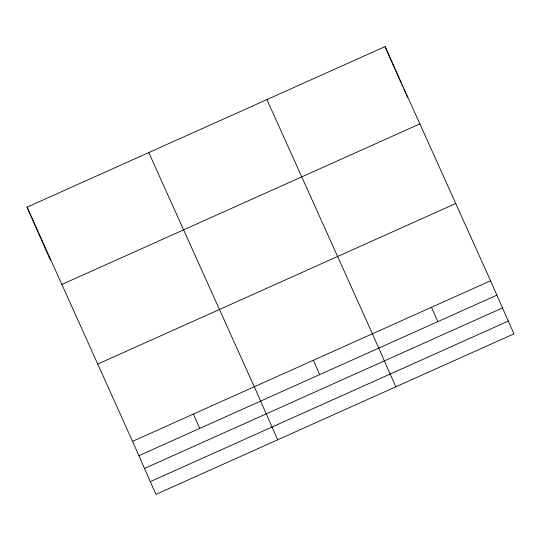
<?xml version="1.0" encoding="UTF-8"?>
<svg xmlns="http://www.w3.org/2000/svg" width="541" height="541" viewBox="0 0 541 541"><rect width="100%" height="100%" fill="white"/><g stroke="black" fill="none" stroke-linecap="round" stroke-linejoin="round"><path stroke-width="0.81" d="M27.05 207.162L385.057 46.607L490.559 280.799L513.95 333.838L155.943 494.393L132.552 441.355L27.05 207.162L50.441 260.201M61.863 284.451L419.877 123.896M97.738 364.073L455.745 203.517M132.552 441.355L490.559 280.799M138.875 455.698L496.881 295.143M144.508 468.465L502.515 307.91M150.31 481.625L508.317 321.07M266.916 99.591L372.418 333.783L395.809 386.822M148.775 152.576L254.277 386.768L277.661 439.799M385.057 46.607L400.881 82.489M401.848 84.68L402.497 86.141M403.809 89.13L405.797 93.634M406.46 95.135L407.454 97.387M431.488 307.295L437.811 321.638M313.347 360.279L319.67 374.615M193.414 414.061L199.737 428.404"/></g></svg>
